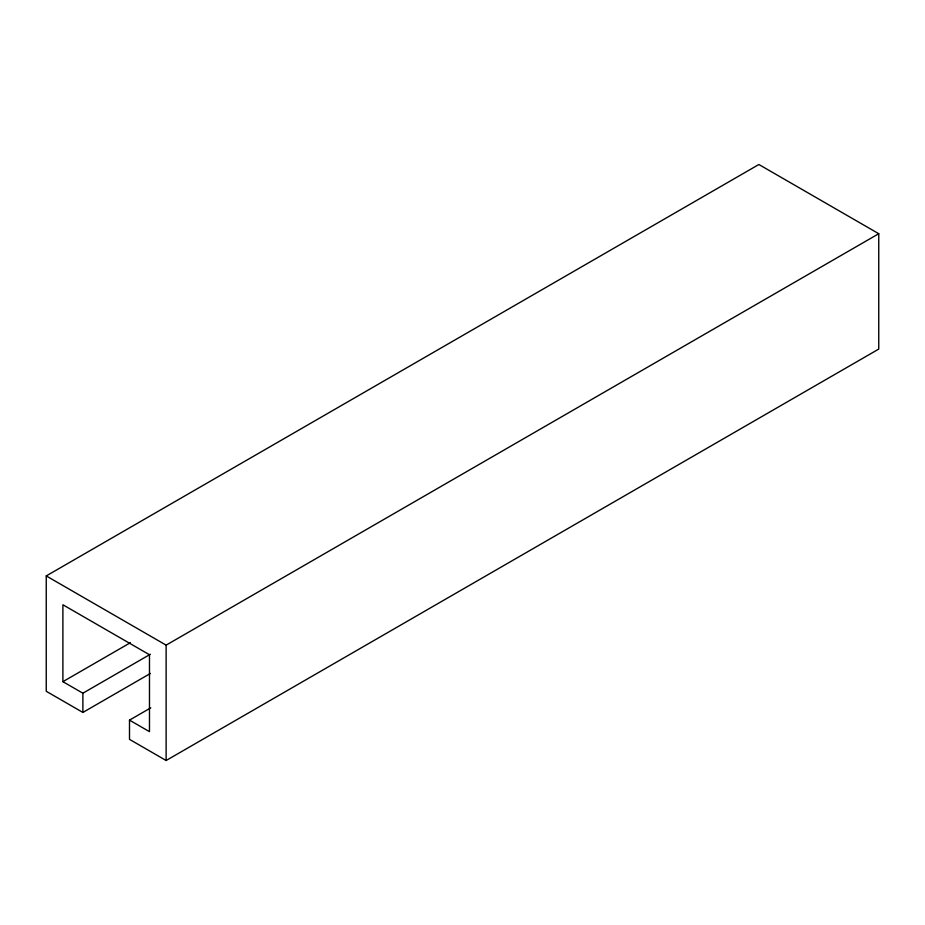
<?xml version="1.0" encoding="UTF-8"?>
<svg xmlns="http://www.w3.org/2000/svg" width="925" height="925" viewBox="0 0 925 925"><rect width="100%" height="100%" fill="white"/><g stroke="black" fill="none" stroke-linecap="round" stroke-linejoin="round"><path stroke-width="1.39" d="M150.393 673.458L82.88 712.435L46.25 691.287L46.25 575.928L758.87 164.5L878.75 233.713L878.75 349.072L166.13 760.5L129.5 739.353L129.5 720.124L150.752 707.856M129.5 720.124L149.48 731.663L149.48 654.75L62.9 604.765L62.9 681.667L130.413 642.69M62.9 681.667L82.88 693.207L150.393 654.229M46.25 575.928L166.13 645.141L878.75 233.713M166.13 645.141L166.13 760.5M82.88 693.207L82.88 712.435"/></g></svg>
